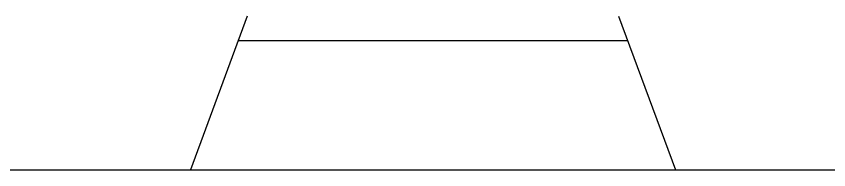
# Model space of a CAD drawing. Extents: x 152195838 to 160350639, y 364657247 to 370318102.
# Drawn here: x 157598509.6 to 157598635.2, y 365055913.4 to 365055937.1 of the extents above; entities that cross this region are included whole.
import ezdxf

# ---------------------------------------------------------------- set-up
doc = ezdxf.new("R2010")
doc.units = 0
doc.header["$MEASUREMENT"] = 0
doc.layers.get('0').update_dxf_attribs({"linetype": 'CONTINUOUS'})
doc.layers.add('XR-PLAN$0$자동도어', color=4, linetype='CONTINUOUS')

# ---------------------------------------------------------------- blocks, each defined once
blk = doc.blocks.new('sa9w7er')
at = {"layer": 'XR-PLAN$0$자동도어', "linetype": 'Continuous'}
for p, q in [((1987720.06, 837653.57), (1987711.27, 837629.84)), ((1987720.06, 837653.57), (1987711.27, 837629.84)), ((1987777.47, 837653.57), (1987786.27, 837629.84)), ((1987777.47, 837653.57), (1987786.27, 837629.84)), ((1987778.86, 837649.84), (1987718.67, 837649.84)), ((1987778.86, 837649.84), (1987718.67, 837649.84)), ((1987824.65, 837629.84), (1986585.38, 837629.84)), ((1987824.65, 837629.84), (1986585.38, 837629.84)), ((1987786.27, 837629.84), (1987711.27, 837629.84)), ((1987786.27, 837629.84), (1987711.27, 837629.84))]:
    blk.add_line(p, q, dxfattribs=at)

msp = doc.modelspace()

# ---------------------------------------------------------------- block references
at = {"linetype": 'Continuous', "ltscale": 5, "xscale": -1}
msp.add_blockref('sa9w7er', (159586322.7782, 364218283.562), dxfattribs=at)

doc.saveas('drawing.dxf')
